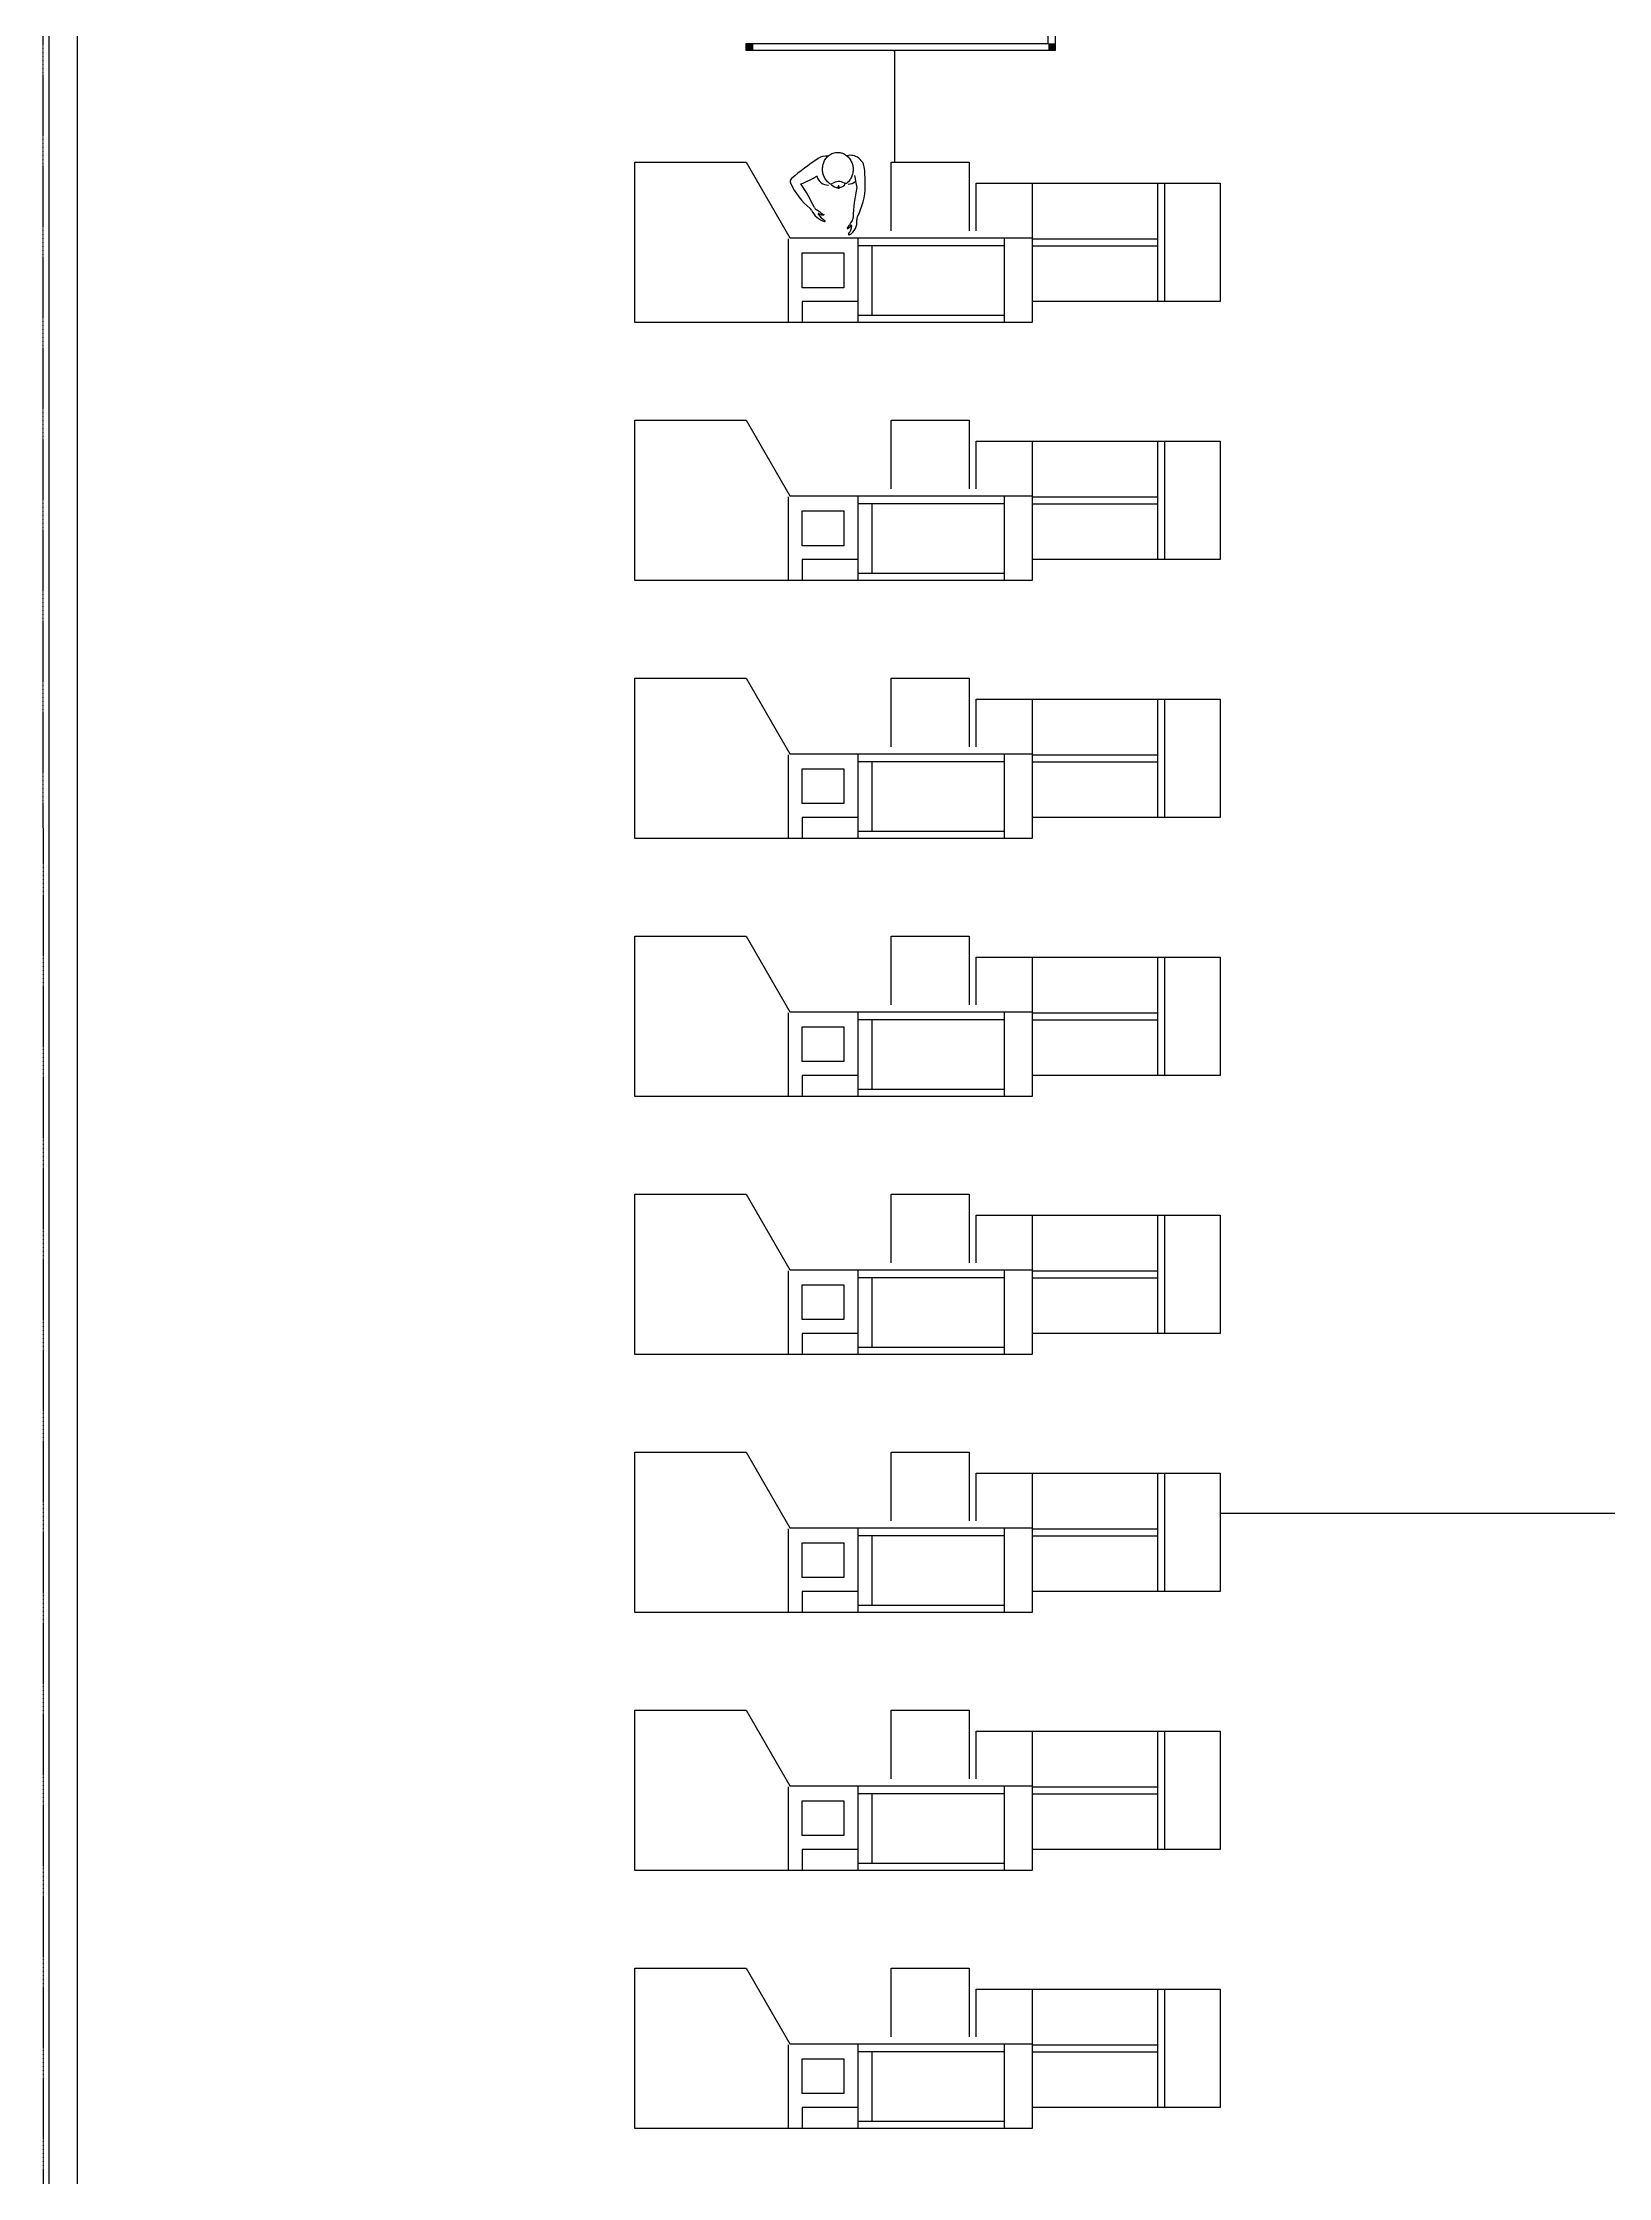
# Model space of a CAD drawing. Header units: millimetres. Extents: x -155 to 94595, y -3153 to 63413.
# Drawn here: x 198 to 11428, y 31206 to 46512 of the extents above; entities that cross this region are included whole.
import ezdxf

# ---------------------------------------------------------------- set-up
doc = ezdxf.new("R2010")
doc.units = ezdxf.units.MM
doc.linetypes.add('REFERENCIA CAMPECHE$0$SO-BASE1$0$HIDDEN2', pattern=[0.1875, 0.125, -0.0625])
doc.linetypes.add('TRATTEGGIATA2', pattern=[0.375, 0.25, -0.125])
for name, color, linetype in [('5', 1, 'TRATTEGGIATA2'), ('6', 253, 'Continuous'), ('int', 185, 'Continuous'), ('section', 2, 'Continuous'), ('wall', 5, 'Continuous')]:
    doc.layers.add(name, color=color, linetype=linetype)
doc.styles.add('REFERENCIA CAMPECHE$0$LETRITAS', font='ROMAN1.shx', dxfattribs={"width": 1.2, "height": 0.225})
doc.dimstyles.new('arch', dxfattribs={"dimtxt": 0.18, "dimasz": 0.18, "dimexe": 0.18, "dimexo": 0.0625, "dimgap": 0.09, "dimtad": 0, "dimtih": 1, "dimtoh": 1, "dimdec": 4, "dimzin": 0, "dimdsep": 46, "dimtxsty": 'Standard', "dimblk": 'OBLIQUE', "dimcen": 0.09, "dimclrt": 256, "dimadec": 0, "dimazin": 0, "dimtfac": 1, "dimtdec": 4, "dimtofl": 0, "dimtmove": 0, "dimatfit": 3, "dimldrblk": 'OBLIQUE', "dimfxl": 1, "dimtolj": 1, "dimtzin": 0, "dimarcsym": 0})
doc.dimstyles.new('aw_2', dxfattribs={"dimtxt": 2.5, "dimasz": 2.5, "dimexe": 1.25, "dimexo": 0.625, "dimtad": 1, "dimtxsty": 'Standard', "dimblk": 'OBLIQUE', "dimcen": 2.5, "dimclrt": 256, "dimadec": 0, "dimazin": 0, "dimtfac": 1, "dimtmove": 0, "dimatfit": 3, "dimldrblk": 'OBLIQUE', "dimfxl": 1, "dimarcsym": 0})

# ---------------------------------------------------------------- blocks, each defined once
blk = doc.blocks.new('_Oblique')
at = {"color": 0, "linetype": 'ByBlock', "lineweight": -2}
blk.add_line((-0.5, -0.5), (0.5, 0.5), dxfattribs=at)
blk = doc.blocks.new('*D351')
at = {"layer": '6', "color": 0, "lineweight": -2}
blk.add_line((8645, 35968), (11686, 35968), dxfattribs=at)
at = {"layer": 'Defpoints', "color": 0}
for p in [(8645, 36058), (11686, 35968), (11686, 35968)]:
    blk.add_point(p, dxfattribs=at)
at = {"layer": '6', "color": 0, "lineweight": -2, "xscale": 0.36, "yscale": 0.36, "zscale": 0.36, "rotation": 180}
blk.add_blockref('_Oblique', (8645, 35968), dxfattribs=at)
at = {"layer": '6', "color": 0, "lineweight": -2, "xscale": 0.36, "yscale": 0.36, "zscale": 0.36}
blk.add_blockref('_Oblique', (11686, 35968), dxfattribs=at)
at = {"layer": '6', "insert": (10165, 35968), "char_height": 0.225, "attachment_point": 5, "style": 'REFERENCIA CAMPECHE$0$LETRITAS'}
blk.add_mtext('\\A1;3040.86', dxfattribs=at)
blk = doc.blocks.new('*D356')
at = {"layer": '6', "color": 0, "lineweight": -2}
for p, q in [((6299, 46457), (6307, 46457)), ((6307, 46457), (6307, 45655))]:
    blk.add_line(p, q, dxfattribs=at)
at = {"layer": 'Defpoints', "color": 0}
for p in [(6299, 46457), (6307, 45655), (6307, 45655)]:
    blk.add_point(p, dxfattribs=at)
at = {"layer": '6', "color": 0, "lineweight": -2, "xscale": 0.2, "yscale": 0.2, "zscale": 0.2}
for p, rotation in [((6307, 46457), 90), ((6307, 45655), 270)]:
    blk.add_blockref('_Oblique', p, dxfattribs=dict(at, rotation=rotation))
at = {"layer": '6', "insert": (6307, 46056), "char_height": 0.15, "attachment_point": 5, "rotation": 90}
blk.add_mtext('\\A1;801.60', dxfattribs=at)

msp = doc.modelspace()

# ---------------------------------------------------------------- linework, layer by layer
at = {"layer": '5', "linetype": 'REFERENCIA CAMPECHE$0$SO-BASE1$0$HIDDEN2', "ltscale": 3}
msp.add_lwpolyline([(198.259, 62876.989), (204.834, 144.989), (37244.86, 144.989)], dxfattribs=at)
at = {"layer": 'int', "linetype": 'Continuous'}
for p, q in [((4444.86, 45655.285), (5244.785, 45655.285)), ((4444.86, 44505.379), (4444.86, 45655.285)), ((5244.785, 45655.285), (5557.913, 45112.943)), ((6284.858, 45655.39), (6844.636, 45655.39)), ((6284.858, 45162.943), (6284.858, 45655.39)), ((6844.636, 45655.39), (6844.636, 45162.943)), ((6894.582, 45162.943), (6894.582, 45505.377)), ((6894.582, 45505.377), (8644.864, 45505.377)), ((7294.859, 45505.377), (7294.859, 44505.379)), ((8194.864, 45505.377), (8194.864, 44655.366)), ((8244.864, 45505.377), (8244.864, 44655.366)), ((8644.864, 45505.377), (8644.864, 44655.366)), ((5544.757, 45105.323), (5544.757, 44505.379)), ((5557.913, 45112.943), (7294.859, 45112.943)), ((5644.748, 44755.369), (5644.748, 45005.333)), ((5644.748, 45005.333), (5944.72, 45005.333)), ((5944.72, 45005.333), (5944.72, 44755.369)), ((6044.711, 45105.323), (6044.711, 44655.378)), ((7094.6, 45055.341), (6044.711, 45055.341)), ((6144.701, 45055.341), (6144.701, 44555.387)), ((7094.6, 45112.943), (7094.6, 44505.379)), ((7294.859, 45105.378), (8194.864, 45105.378)), ((7294.859, 45055.365), (8194.864, 45055.365)), ((5944.72, 44755.369), (5644.748, 44755.369)), ((5644.748, 44655.378), (5644.748, 44505.379)), ((6044.711, 44655.378), (5644.748, 44655.378)), ((6044.711, 44655.378), (6044.711, 44505.379)), ((7094.6, 44555.387), (6044.711, 44555.387)), ((8644.864, 44655.366), (7294.859, 44655.366)), ((7294.859, 44505.379), (4444.86, 44505.379)), ((4444.86, 43805.379), (5244.785, 43805.379)), ((4444.86, 42655.473), (4444.86, 43805.379)), ((5244.785, 43805.379), (5557.913, 43263.037)), ((6284.858, 43805.484), (6844.636, 43805.484)), ((6284.858, 43313.037), (6284.858, 43805.484)), ((6844.636, 43805.484), (6844.636, 43313.037)), ((6894.582, 43313.037), (6894.582, 43655.471)), ((6894.582, 43655.471), (8644.864, 43655.471)), ((7294.859, 43655.471), (7294.859, 42655.473)), ((8194.864, 43655.471), (8194.864, 42805.46)), ((8244.864, 43655.471), (8244.864, 42805.46)), ((8644.864, 43655.471), (8644.864, 42805.46)), ((5544.757, 43255.418), (5544.757, 42655.473)), ((5557.913, 43263.037), (7294.859, 43263.037)), ((6044.711, 43255.418), (6044.711, 42805.472)), ((7094.6, 43205.435), (6044.711, 43205.435)), ((6144.701, 43205.435), (6144.701, 42705.481)), ((7094.6, 43263.037), (7094.6, 42655.473)), ((7294.859, 43255.472), (8194.864, 43255.472)), ((7294.859, 43205.46), (8194.864, 43205.46)), ((5644.748, 42905.463), (5644.748, 43155.427)), ((5644.748, 43155.427), (5944.72, 43155.427)), ((5944.72, 43155.427), (5944.72, 42905.463)), ((5944.72, 42905.463), (5644.748, 42905.463)), ((5644.748, 42805.472), (5644.748, 42655.473)), ((6044.711, 42805.472), (5644.748, 42805.472)), ((6044.711, 42805.472), (6044.711, 42655.473)), ((7094.6, 42705.481), (6044.711, 42705.481)), ((8644.864, 42805.46), (7294.859, 42805.46)), ((7294.859, 42655.473), (4444.86, 42655.473)), ((4444.86, 41955.473), (5244.785, 41955.473)), ((4444.86, 40805.568), (4444.86, 41955.473)), ((5244.785, 41955.473), (5557.913, 41413.131)), ((6284.858, 41955.578), (6844.636, 41955.578)), ((6284.858, 41463.131), (6284.858, 41955.578)), ((6844.636, 41955.578), (6844.636, 41463.131)), ((6894.582, 41463.131), (6894.582, 41805.566)), ((6894.582, 41805.566), (8644.864, 41805.566)), ((7294.859, 41805.566), (7294.859, 40805.568)), ((8194.864, 41805.566), (8194.864, 40955.555)), ((8244.864, 41805.566), (8244.864, 40955.555)), ((8644.864, 41805.566), (8644.864, 40955.555)), ((5544.757, 41405.512), (5544.757, 40805.568)), ((5557.913, 41413.131), (7294.859, 41413.131)), ((6044.711, 41405.512), (6044.711, 40955.566)), ((7094.6, 41355.529), (6044.711, 41355.529)), ((6144.701, 41355.529), (6144.701, 40855.576)), ((7094.6, 41413.131), (7094.6, 40805.568)), ((7294.859, 41405.567), (8194.864, 41405.567)), ((7294.859, 41355.554), (8194.864, 41355.554)), ((5644.748, 41055.557), (5644.748, 41305.521)), ((5644.748, 41305.521), (5944.72, 41305.521)), ((5944.72, 41305.521), (5944.72, 41055.557)), ((5944.72, 41055.557), (5644.748, 41055.557)), ((5644.748, 40955.566), (5644.748, 40805.568)), ((6044.711, 40955.566), (5644.748, 40955.566)), ((6044.711, 40955.566), (6044.711, 40805.568)), ((8644.864, 40955.555), (7294.859, 40955.555)), ((7294.859, 40805.568), (4444.86, 40805.568)), ((7094.6, 40855.576), (6044.711, 40855.576)), ((4444.86, 40105.568), (5244.785, 40105.568)), ((4444.86, 38955.662), (4444.86, 40105.568)), ((5244.785, 40105.568), (5557.913, 39563.225)), ((6284.858, 40105.672), (6844.636, 40105.672)), ((6284.858, 39613.225), (6284.858, 40105.672)), ((6844.636, 40105.672), (6844.636, 39613.225)), ((6894.582, 39613.225), (6894.582, 39955.66)), ((6894.582, 39955.66), (8644.864, 39955.66)), ((7294.859, 39955.66), (7294.859, 38955.662)), ((8194.864, 39955.66), (8194.864, 39105.649)), ((8244.864, 39955.66), (8244.864, 39105.649)), ((8644.864, 39955.66), (8644.864, 39105.649)), ((5544.757, 39555.606), (5544.757, 38955.662)), ((5557.913, 39563.225), (7294.859, 39563.225)), ((6044.711, 39555.606), (6044.711, 39105.661)), ((7094.6, 39505.624), (6044.711, 39505.624)), ((6144.701, 39505.624), (6144.701, 39005.67)), ((7094.6, 39563.225), (7094.6, 38955.662)), ((7294.859, 39555.661), (8194.864, 39555.661)), ((7294.859, 39505.648), (8194.864, 39505.648)), ((5644.748, 39205.651), (5644.748, 39455.615)), ((5644.748, 39455.615), (5944.72, 39455.615)), ((5944.72, 39455.615), (5944.72, 39205.651)), ((5944.72, 39205.651), (5644.748, 39205.651)), ((5644.748, 39105.661), (5644.748, 38955.662)), ((6044.711, 39105.661), (5644.748, 39105.661)), ((6044.711, 39105.661), (6044.711, 38955.662)), ((8644.864, 39105.649), (7294.859, 39105.649)), ((7294.859, 38955.662), (4444.86, 38955.662)), ((7094.6, 39005.67), (6044.711, 39005.67)), ((4444.86, 38255.662), (5244.785, 38255.662)), ((4444.86, 37105.756), (4444.86, 38255.662)), ((5244.785, 38255.662), (5557.913, 37713.32)), ((6284.858, 38255.767), (6844.636, 38255.767)), ((6284.858, 37763.32), (6284.858, 38255.767)), ((6844.636, 38255.767), (6844.636, 37763.32)), ((6894.582, 37763.32), (6894.582, 38105.754)), ((6894.582, 38105.754), (8644.864, 38105.754)), ((7294.859, 38105.754), (7294.859, 37105.756)), ((8194.864, 38105.754), (8194.864, 37255.743)), ((8244.864, 38105.754), (8244.864, 37255.743)), ((8644.864, 38105.754), (8644.864, 37255.743)), ((5544.757, 37705.7), (5544.757, 37105.756)), ((5557.913, 37713.32), (7294.859, 37713.32)), ((6044.711, 37705.7), (6044.711, 37255.755)), ((7094.6, 37655.718), (6044.711, 37655.718)), ((6144.701, 37655.718), (6144.701, 37155.764)), ((7094.6, 37713.32), (7094.6, 37105.756)), ((7294.859, 37705.755), (8194.864, 37705.755)), ((7294.859, 37655.742), (8194.864, 37655.742)), ((5644.748, 37355.746), (5644.748, 37605.71)), ((5644.748, 37605.71), (5944.72, 37605.71)), ((5944.72, 37605.71), (5944.72, 37355.746)), ((5944.72, 37355.746), (5644.748, 37355.746)), ((5644.748, 37255.755), (5644.748, 37105.756)), ((6044.711, 37255.755), (5644.748, 37255.755)), ((6044.711, 37255.755), (6044.711, 37105.756)), ((8644.864, 37255.743), (7294.859, 37255.743)), ((7294.859, 37105.756), (4444.86, 37105.756)), ((7094.6, 37155.764), (6044.711, 37155.764)), ((4444.86, 36405.756), (5244.785, 36405.756)), ((4444.86, 35255.851), (4444.86, 36405.756)), ((5244.785, 36405.756), (5557.913, 35863.414)), ((6284.858, 36405.861), (6844.636, 36405.861)), ((6284.858, 35913.414), (6284.858, 36405.861)), ((6844.636, 36405.861), (6844.636, 35913.414)), ((6894.582, 35913.414), (6894.582, 36255.849)), ((6894.582, 36255.849), (8644.864, 36255.849)), ((7294.859, 36255.849), (7294.859, 35255.851)), ((8194.864, 36255.849), (8194.864, 35405.838)), ((8244.864, 36255.849), (8244.864, 35405.838)), ((8644.864, 36255.849), (8644.864, 35405.838)), ((5544.757, 35855.795), (5544.757, 35255.851)), ((5557.913, 35863.414), (7294.859, 35863.414)), ((6044.711, 35855.795), (6044.711, 35405.849)), ((7094.6, 35863.414), (7094.6, 35255.851)), ((7294.859, 35855.849), (8194.864, 35855.849)), ((5644.748, 35505.84), (5644.748, 35755.804)), ((5644.748, 35755.804), (5944.72, 35755.804)), ((5944.72, 35755.804), (5944.72, 35505.84)), ((7094.6, 35805.812), (6044.711, 35805.812)), ((6144.701, 35805.812), (6144.701, 35305.859)), ((7294.859, 35805.837), (8194.864, 35805.837)), ((5944.72, 35505.84), (5644.748, 35505.84)), ((5644.748, 35405.849), (5644.748, 35255.851)), ((6044.711, 35405.849), (5644.748, 35405.849)), ((6044.711, 35405.849), (6044.711, 35255.851)), ((8644.864, 35405.838), (7294.859, 35405.838)), ((7294.859, 35255.851), (4444.86, 35255.851)), ((7094.6, 35305.859), (6044.711, 35305.859)), ((4444.86, 34555.851), (5244.785, 34555.851)), ((4444.86, 33405.945), (4444.86, 34555.851)), ((5244.785, 34555.851), (5557.913, 34013.508)), ((6284.858, 34555.955), (6844.636, 34555.955)), ((6284.858, 34063.508), (6284.858, 34555.955)), ((6844.636, 34555.955), (6844.636, 34063.508)), ((6894.582, 34063.508), (6894.582, 34405.943)), ((6894.582, 34405.943), (8644.864, 34405.943)), ((7294.859, 34405.943), (7294.859, 33405.945)), ((8194.864, 34405.943), (8194.864, 33555.932)), ((8244.864, 34405.943), (8244.864, 33555.932)), ((8644.864, 34405.943), (8644.864, 33555.932)), ((5544.757, 34005.889), (5544.757, 33405.945)), ((5557.913, 34013.508), (7294.859, 34013.508)), ((6044.711, 34005.889), (6044.711, 33555.944)), ((7094.6, 34013.508), (7094.6, 33405.945)), ((7294.859, 34005.944), (8194.864, 34005.944)), ((5644.748, 33655.934), (5644.748, 33905.898)), ((5644.748, 33905.898), (5944.72, 33905.898)), ((5944.72, 33905.898), (5944.72, 33655.934)), ((7094.6, 33955.906), (6044.711, 33955.906)), ((6144.701, 33955.906), (6144.701, 33455.953)), ((7294.859, 33955.931), (8194.864, 33955.931)), ((5944.72, 33655.934), (5644.748, 33655.934)), ((5644.748, 33555.944), (5644.748, 33405.945)), ((6044.711, 33555.944), (5644.748, 33555.944)), ((6044.711, 33555.944), (6044.711, 33405.945)), ((8644.864, 33555.932), (7294.859, 33555.932)), ((7294.859, 33405.945), (4444.86, 33405.945)), ((7094.6, 33455.953), (6044.711, 33455.953)), ((4444.86, 32705.945), (5244.785, 32705.945)), ((4444.86, 31556.039), (4444.86, 32705.945)), ((5244.785, 32705.945), (5557.913, 32163.603)), ((6284.858, 32706.05), (6844.636, 32706.05)), ((6284.858, 32213.603), (6284.858, 32706.05)), ((6844.636, 32706.05), (6844.636, 32213.603)), ((6894.582, 32213.603), (6894.582, 32556.037)), ((6894.582, 32556.037), (8644.864, 32556.037)), ((7294.859, 32556.037), (7294.859, 31556.039)), ((8194.864, 32556.037), (8194.864, 31706.026)), ((8244.864, 32556.037), (8244.864, 31706.026)), ((8644.864, 32556.037), (8644.864, 31706.026)), ((5544.757, 32155.983), (5544.757, 31556.039)), ((5557.913, 32163.603), (7294.859, 32163.603)), ((6044.711, 32155.983), (6044.711, 31706.038)), ((7094.6, 32163.603), (7094.6, 31556.039)), ((7294.859, 32156.038), (8194.864, 32156.038)), ((5644.748, 31806.029), (5644.748, 32055.993)), ((5644.748, 32055.993), (5944.72, 32055.993)), ((5944.72, 32055.993), (5944.72, 31806.029)), ((7094.6, 32106.001), (6044.711, 32106.001)), ((6144.701, 32106.001), (6144.701, 31606.047)), ((7294.859, 32106.025), (8194.864, 32106.025)), ((5944.72, 31806.029), (5644.748, 31806.029)), ((5644.748, 31706.038), (5644.748, 31556.039)), ((6044.711, 31706.038), (5644.748, 31706.038)), ((6044.711, 31706.038), (6044.711, 31556.039)), ((8644.864, 31706.026), (7294.859, 31706.026)), ((7294.859, 31556.039), (4444.86, 31556.039)), ((7094.6, 31606.047), (6044.711, 31606.047))]:
    msp.add_line(p, q, dxfattribs=at)
at = {"layer": 'int'}
for p, q in [((5791.928, 45607.216), (5792.267, 45614.871)), ((5792.267, 45614.871), (5793.042, 45622.51)), ((5793.042, 45622.51), (5794.259, 45630.117)), ((5794.259, 45630.117), (5795.922, 45637.672)), ((5795.922, 45637.672), (5798.038, 45645.153)), ((5798.038, 45645.153), (5800.613, 45652.536)), ((5800.613, 45652.536), (5803.655, 45659.795)), ((5803.655, 45659.795), (5807.169, 45666.898)), ((5807.169, 45666.898), (5811.16, 45673.811)), ((5811.16, 45673.811), (5815.631, 45680.496)), ((5815.631, 45680.496), (5820.582, 45686.911)), ((5820.582, 45686.911), (5826.008, 45693.009)), ((5826.008, 45693.009), (5831.9, 45698.742)), ((5831.9, 45698.742), (5838.241, 45704.058)), ((5838.241, 45704.058), (5845.01, 45708.905)), ((5845.01, 45708.905), (5852.175, 45713.232)), ((5852.175, 45713.232), (5859.7, 45716.987)), ((5859.7, 45716.987), (5867.537, 45720.126)), ((5867.537, 45720.126), (5875.633, 45722.606)), ((5875.633, 45722.606), (5883.928, 45724.396)), ((5883.928, 45724.396), (5892.357, 45725.47)), ((5892.357, 45725.47), (5900.851, 45725.817)), ((5900.851, 45725.817), (5909.34, 45725.432)), ((5909.34, 45725.432), (5917.753, 45724.323)), ((5917.753, 45724.323), (5926.025, 45722.51)), ((5926.025, 45722.51), (5934.091, 45720.019)), ((5934.091, 45720.019), (5941.896, 45716.889)), ((5941.896, 45716.889), (5949.39, 45713.16)), ((5949.39, 45713.16), (5956.53, 45708.879)), ((5956.53, 45708.879), (5963.284, 45704.097)), ((5963.284, 45704.097), (5969.622, 45698.862)), ((5969.622, 45698.862), (5975.526, 45693.226)), ((5975.526, 45693.226), (5980.983, 45687.236)), ((5980.983, 45687.236), (5985.984, 45680.937)), ((5985.984, 45680.937), (5990.524, 45674.372)), ((5990.524, 45674.372), (5994.605, 45667.578)), ((5994.605, 45667.578), (5998.227, 45660.591)), ((5998.227, 45660.591), (6001.395, 45653.441)), ((6001.395, 45653.441), (6004.112, 45646.157)), ((6004.112, 45646.157), (6006.384, 45638.763)), ((6006.384, 45638.763), (6008.216, 45631.281)), ((6008.216, 45631.281), (6009.611, 45623.729)), ((6009.611, 45623.729), (6010.571, 45616.128)), ((6010.571, 45616.128), (6011.099, 45608.492)), ((5792.024, 45599.563), (5791.928, 45607.216)), ((5792.551, 45591.927), (5792.024, 45599.563)), ((5793.512, 45584.325), (5792.551, 45591.927)), ((5794.906, 45576.774), (5793.512, 45584.325)), ((5796.738, 45569.291), (5794.906, 45576.774)), ((5799.01, 45561.897), (5796.738, 45569.291)), ((5801.727, 45554.613), (5799.01, 45561.897)), ((5804.895, 45547.464), (5801.727, 45554.613)), ((5808.517, 45540.476), (5804.895, 45547.464)), ((5812.597, 45533.683), (5808.517, 45540.476)), ((5817.138, 45527.117), (5812.597, 45533.683)), ((5822.138, 45520.818), (5817.138, 45527.117)), ((5827.595, 45514.828), (5822.138, 45520.818)), ((5833.499, 45509.192), (5827.595, 45514.828)), ((5839.838, 45503.957), (5833.499, 45509.192)), ((5840.931, 45503.13), (5839.838, 45503.957)), ((5900.202, 45477.75), (5900.172, 45477.935)), ((5900.337, 45476.984), (5900.202, 45477.75)), ((5900.502, 45476.146), (5900.337, 45476.984)), ((5900.705, 45475.224), (5900.502, 45476.146)), ((5900.958, 45474.207), (5900.705, 45475.224)), ((5901.278, 45473.083), (5900.958, 45474.207)), ((5901.685, 45471.849), (5901.278, 45473.083)), ((5902.207, 45470.515), (5901.685, 45471.849)), ((5902.873, 45469.121), (5902.207, 45470.515)), ((5903.714, 45467.753), (5902.873, 45469.121)), ((5904.741, 45466.559), (5903.714, 45467.753)), ((5905.93, 45465.738), (5904.741, 45466.559)), ((5907.207, 45465.474), (5905.93, 45465.738)), ((5906.172, 45490.858), (5906.862, 45473.935)), ((5908.457, 45465.841), (5907.207, 45465.474)), ((5909.576, 45466.756), (5908.457, 45465.841)), ((5910.502, 45468.03), (5909.576, 45466.756)), ((5911.229, 45469.461), (5910.502, 45468.03)), ((5911.78, 45470.905), (5911.229, 45469.461)), ((5912.191, 45472.277), (5911.78, 45470.905)), ((5912.496, 45473.54), (5912.191, 45472.277)), ((5912.724, 45474.686), (5912.496, 45473.54)), ((5912.893, 45475.721), (5912.724, 45474.686)), ((5913.021, 45476.656), (5912.893, 45475.721)), ((5913.117, 45477.505), (5913.021, 45476.656)), ((5913.188, 45478.279), (5913.117, 45477.505)), ((5913.204, 45478.466), (5913.188, 45478.279)), ((5971.224, 45509.312), (5970.198, 45508.396)), ((5977.116, 45515.045), (5971.224, 45509.312)), ((5982.542, 45521.143), (5977.116, 45515.045)), ((5987.493, 45527.558), (5982.542, 45521.143)), ((5991.964, 45534.243), (5987.493, 45527.558)), ((5995.955, 45541.156), (5991.964, 45534.243)), ((5999.469, 45548.259), (5995.955, 45541.156)), ((6002.51, 45555.518), (5999.469, 45548.259)), ((6005.086, 45562.902), (6002.51, 45555.518)), ((6007.201, 45570.383), (6005.086, 45562.902)), ((6008.864, 45577.938), (6007.201, 45570.383)), ((6010.081, 45585.544), (6008.864, 45577.938)), ((6010.856, 45593.184), (6010.081, 45585.544)), ((6011.194, 45600.839), (6010.856, 45593.184)), ((6011.099, 45608.492), (6011.194, 45600.839)), ((5776.572, 45280.213), (5776.058, 45280.536)), ((5777.229, 45279.821), (5776.572, 45280.213)), ((5777.84, 45279.473), (5777.229, 45279.821)), ((5778.41, 45279.162), (5777.84, 45279.473)), ((5778.946, 45278.881), (5778.41, 45279.162)), ((5779.453, 45278.624), (5778.946, 45278.881)), ((5779.936, 45278.387), (5779.453, 45278.624)), ((5780.401, 45278.167), (5779.936, 45278.387)), ((5780.85, 45277.961), (5780.401, 45278.167)), ((5781.287, 45277.766), (5780.85, 45277.961)), ((5781.717, 45277.58), (5781.287, 45277.766)), ((5782.143, 45277.401), (5781.717, 45277.58)), ((5782.567, 45277.229), (5782.143, 45277.401)), ((5782.993, 45277.061), (5782.567, 45277.229)), ((5783.423, 45276.896), (5782.993, 45277.061)), ((5783.863, 45276.734), (5783.423, 45276.896)), ((5784.314, 45276.572), (5783.863, 45276.734)), ((5784.782, 45276.411), (5784.314, 45276.572)), ((5785.269, 45276.25), (5784.782, 45276.411)), ((5785.783, 45276.087), (5785.269, 45276.25)), ((5786.327, 45275.922), (5785.783, 45276.087)), ((5786.908, 45275.756), (5786.327, 45275.922)), ((5787.536, 45275.587), (5786.908, 45275.756)), ((5788.217, 45275.417), (5787.536, 45275.587)), ((5788.963, 45275.246), (5788.217, 45275.417)), ((5789.785, 45275.078), (5788.963, 45275.246)), ((5790.696, 45274.917), (5789.785, 45275.078)), ((5791.71, 45274.773), (5790.696, 45274.917)), ((5792.835, 45274.657), (5791.71, 45274.773)), ((5794.077, 45274.594), (5792.835, 45274.657)), ((5795.421, 45274.615), (5794.077, 45274.594)), ((5796.826, 45274.768), (5795.421, 45274.615)), ((5798.205, 45275.109), (5796.826, 45274.768)), ((5799.423, 45275.692), (5798.205, 45275.109)), ((5800.314, 45276.541), (5799.423, 45275.692)), ((5800.174, 45280.349), (5800.213, 45280.118)), ((5800.213, 45280.118), (5800.691, 45278.856)), ((5800.749, 45277.626), (5800.314, 45276.541)), ((5800.691, 45278.856), (5800.749, 45277.626))]:
    msp.add_line(p, q, dxfattribs=at)
for centre, radius, start, end in [((6914.216, 43940.986), 2087.943, 123.530077, 130.111077), ((5817.401, 45596.202), 102.309, 82.4957563, 123.5296775), ((5991.005, 45602.23), 102.304, 4.0965632, 103.9208538), ((5585.951, 45517.761), 26.268, 130.151517, 205.7946124), ((6002, 45700.152), 480.523, 203.788167, 231.610847), ((5240.999, 46459.469), 1038.745, 292.394077, 299.721577), ((4568.321, 44775.154), 1290.561, 25.4916217, 34.1196871), ((5831.91, 45573.012), 81.861, 192.6224458, 272.333077), ((5852.118, 45517.892), 18.522, 232.8418591, 302.5132697), ((5906.733, 45540.684), 68.504, 223.896257, 265.658243), ((5908.667, 45429.611), 86.318, 61.996377, 122.669777), ((5901.56, 45540.474), 68.504, 279.007877, 320.769877), ((5957.849, 45522.19), 18.514, 242.1371298, 311.8371409), ((5973.504, 45578.781), 81.862, 272.333077, 312.199477), ((7301.474, 45209.172), 1291.434, 168.175057, 177.858127), ((7050.899, 45701.642), 1038.744, 187.829047, 192.6695835), ((5617.709, 45490.201), 480.523, 331.578377, 359.565177), ((4010.052, 45460.38), 2088.33, 0.7181581, 4.0958205), ((5684.045, 45298.831), 31.488, 24.2807322, 51.617675), ((5852.343, 45374.757), 153.145, 204.282417, 252.419927), ((5762.778, 45341.533), 31.498, 200.339207, 241.141967), ((5565.705, 45017.289), 347.968, 52.6777054, 58.4889375), ((5763.154, 45284.099), 3.069, 56.6912364, 217.0343143), ((5922.199, 45404.1), 202.306, 217.034857, 236.0723899), ((5807.985, 45352.328), 78.57, 236.692627, 246.024207), ((5842.727, 45380.598), 108.906, 232.6648854, 247.000545), ((5807.319, 45232.658), 4.083, 252.4431517, 61.2492597), ((5971.336, 45182.341), 3.117, 128.1649878, 308.0660295), ((5890.465, 45260.079), 109.09, 316.358577, 330.672477), ((5933.708, 45247.778), 78.57, 300.223477, 323.802877), ((5869.382, 45219.951), 134.871, 323.955677, 351.067577), ((5936.236, 45224.549), 102.097, 296.913277, 9.458477), ((6288.594, 45036.494), 347.525, 144.8672507, 150.6848504), ((5999.592, 45199.557), 3.075, 349.7580521, 143.7102874), ((5979.514, 45255.777), 31.473, 322.1962709, 3.0257093), ((6068.005, 45246.503), 31.489, 151.5704724, 189.4617725), ((5982.169, 45138.03), 4.529, 145.5520636, 273.5452916)]:
    msp.add_arc(centre, radius, start, end, dxfattribs=at)
at = {"layer": 'section'}
msp.add_lwpolyline([(7460.86, 48505.191), (7460.86, 46456.989), (5244.785, 46456.989), (5244.785, 46506.989), (7410.86, 46506.989), (7410.86, 48505.191)], dxfattribs=at)
for points in [[(5244.785, 46456.989), (5244.785, 46506.989), (5294.785, 46456.989), (5294.785, 46506.989)], [(7410.86, 46456.989), (7410.86, 46506.989), (7460.86, 46456.989), (7460.86, 46506.989)]]:
    msp.add_solid(points, dxfattribs=at)
at = {"layer": 'wall'}
msp.add_lwpolyline([(444.86, 48625.191), (444.86, 10098.217), (610.796, 9932.28), (469.375, 9790.859), (244.86, 10015.374), (244.86, 48625.191)], close=True, dxfattribs=at)

# ---------------------------------------------------------------- dimensions: what is measured, and where the dimension line sits
at = {"layer": '6'}
dim = msp.add_linear_dim(base=(6307.249, 45655.39), p1=(6298.651, 46456.989), p2=(6307.249, 45655.39), angle=90, dimstyle='aw_2', override={"dimtxt": 0.15, "dimasz": 0.2, "dimexe": 0, "dimexo": 0, "dimgap": 0.036, "dimtad": 0, "dimzin": 0, "dimdsep": 46, "dimcen": 0.15, "dimadec": 2, "dimtdec": 4, "dimtvp": 1.11, "dimtolj": 1, "dimtzin": 0}, dxfattribs=at)
dim.commit()
dim.dimension.update_dxf_attribs({"geometry": '*D356', "text_midpoint": (6307.083, 46056.189)})
dim = msp.add_linear_dim(base=(11685.727, 35968.159), p1=(8644.864, 36058.159), p2=(11685.727, 35968.159), dimstyle='arch', override={"dimtxt": 0.225, "dimasz": 0.36, "dimexe": 0.09, "dimexo": 0.495, "dimgap": 0.036, "dimtih": 0, "dimtoh": 0, "dimdec": 2, "dimtxsty": 'REFERENCIA CAMPECHE$0$LETRITAS', "dimcen": 0.15, "dimse1": 1, "dimse2": 1, "dimadec": 2, "dimtofl": 1, "dimtvp": 1.11}, dxfattribs=at)
dim.commit()
dim.dimension.update_dxf_attribs({"geometry": '*D351', "text_midpoint": (10165.296, 35968.409)})

doc.saveas('drawing.dxf')
